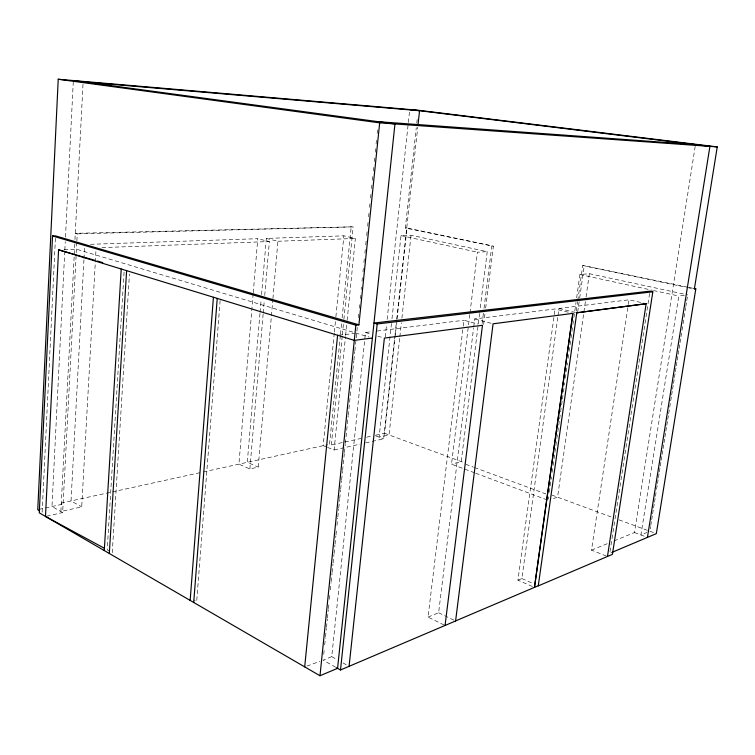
<?xml version="1.0" encoding="UTF-8"?>
<svg xmlns="http://www.w3.org/2000/svg" width="755" height="755" viewBox="0 0 755 755"><rect width="100%" height="100%" fill="white"/><g stroke="black" fill="none" stroke-linecap="round" stroke-linejoin="round"><path stroke-width="0.57" stroke-dasharray="3.77 2.83" d="M55.408 238.25L42.148 512.192L39.515 510.663M64.779 251.17L51.972 506.511L62.656 512.56L76.208 253.822M64.836 249.99L65.251 241.751M65.487 237.051L73.339 80.549M74.82 243.922L60.853 511.55L81.71 506.85L95.979 250.169M74.943 239.609L83.126 81.861M76.208 252.698L76.812 242.081M76.878 240.902L77.246 233.852L75.368 233.323L353.151 226.84L343.884 319.488M83.937 259.777L71.017 500.961L81.71 506.85M83.994 258.597L84.626 246.838M124.075 272.121L107.21 549.8L110.239 551.546M112.259 552.717L129.454 274.018M220.13 300.499L196.678 601.509L194.016 599.97M253.161 293.893L238.92 464.146L249.858 468.968L258.229 467.081L272.819 299.754M253.265 292.723L257.776 238.712L89.458 244.327M259.965 313.438L247.291 462.305L258.229 467.081M260.06 312.268L261.164 299.376M261.56 294.686L266.355 238.42L343.865 235.834L355.369 238.448L347.13 320.262M249.858 468.968L263.118 314.231M263.221 313.061L264.325 300.169M264.731 295.479L269.356 241.553L257.776 238.712M272.923 298.584L277.916 241.251L266.355 238.42M334.276 333.134L323.178 445.667L326.453 446.969M334.389 331.955L335.428 321.413M335.89 316.723L343.865 235.834M340.382 335.352L329.529 444.28L331.322 444.988L360.956 438.457M340.505 334.172L341.675 322.461M342.138 317.78L351.245 226.415M331.322 444.988L342.241 335.909M342.355 334.739L343.761 320.667M327.538 447.394L334.078 449.989L345.488 336.626M345.601 335.456L347.017 321.432M323.744 654.302L324.225 649.593M324.707 644.921L325.424 637.862M325.547 636.729L326.386 628.481M326.509 627.348L327.349 619.1M327.462 617.977L328.312 609.71M328.425 608.606L328.916 603.849M329.388 599.234L329.878 594.459M330.35 589.863L331.077 582.728M331.2 581.558L332.04 573.347M332.153 572.29L333.002 563.966M333.115 562.919L333.965 554.576M334.078 553.547L334.927 545.195M335.031 544.176L335.89 535.805M335.994 534.804L336.494 529.944M336.957 525.433L337.702 518.213M337.815 517.043L338.665 508.823M338.759 507.86L339.627 499.442M339.722 498.489L340.59 490.061M340.684 489.117L341.553 480.671M341.647 479.746L342.515 471.29M342.61 470.374L344.318 453.689M344.44 452.519L345.28 444.308M345.365 443.421L348.168 416.156M348.253 415.307L350.933 389.174M351.018 388.363L351.896 379.784M351.981 378.991L352.859 370.403M352.934 369.62L353.821 361.022M353.897 360.248L354.784 351.632M354.859 350.877L357.313 327M358.276 317.619L358.634 314.099M359.238 308.229L359.597 304.709M360.201 298.848L360.56 295.328M361.164 289.458L361.4 287.117M362.004 281.247L362.362 277.727M362.966 271.866L363.325 268.346M363.929 262.476L364.287 258.965M364.891 253.095L365.25 249.575M365.731 244.884L366.213 240.194M366.694 235.494L367.175 230.803M367.657 226.113L368.015 222.593M368.619 216.732L368.978 213.212M369.582 207.342L369.941 203.822M370.545 197.961L370.903 194.441M371.507 188.571L371.866 185.06M372.347 180.36L372.828 175.67M373.31 170.979L373.668 167.459M374.272 161.598L374.631 158.078M375.235 152.208L375.594 148.688M376.075 143.997L376.556 139.307M377.16 133.437L377.519 129.917M335.645 667.241L323.14 660.153L331.738 656.633L365.486 332.474L371.281 331.756M385.239 336.966L386.626 324.065M387.136 319.384L408.219 123.594M408.342 122.414L409.729 109.522M391.468 323.47L379.133 437.126L389.023 434.927L399.706 338.004M391.977 318.789L401.009 235.598L411.041 235.239L487.23 251.67L479.718 312.315M485.644 308.087L493.374 246.187L405.331 228.019L416.279 127.737M416.788 123.074L417.175 119.573M365.628 442.883L383.663 438.825L394.94 335.701M395.073 334.531L396.224 323.989M396.734 319.299L417.751 127.133M375.735 435.201L384.531 433.266L396.913 320.12M397.045 318.95L407.002 227.972L493.374 246.187M399.839 336.834L401.386 322.819M401.896 318.148L411.041 235.239M444.053 624.97L428.038 617.099L463.089 327.274M463.23 326.113L463.938 320.262L478.047 324.046M474.574 472.8L451.509 464.174L469.865 313.938M470.006 312.768L477.405 252.208L487.23 251.67M428.038 617.099L438.617 612.758L473.555 328.293M473.696 327.123L474.706 318.931L555.038 308.965L571.724 313.042M479.576 313.485L461.23 461.588L451.509 464.174M482.134 323.48L483.445 312.947M484.03 308.276L491.75 246.262M483.606 324.442L485.059 312.768M532.388 586.493L517.93 580.189L555.038 308.965M517.93 580.189L521.865 578.575L557.879 316.628M558.039 315.458L559.002 308.474L629.038 299.792L645.006 303.416M548.347 499.14L548.668 496.809M549.329 492.156L550.961 480.52M551.122 479.349L551.452 477.028M552.113 472.366L552.924 466.552M553.094 465.382L555.708 446.762M555.869 445.601L556.69 439.778M556.85 438.617L557.671 432.794M557.841 431.634L559.474 419.997M559.634 418.827L560.455 413.013M560.616 411.852L561.437 406.03M561.597 404.869L562.258 400.207M562.418 399.046L563.239 393.223M563.4 392.062L564.221 386.239M564.381 385.078L564.712 382.747M565.363 378.095L567.496 362.966M568.147 358.314L568.968 352.491M569.128 351.33L571.752 332.71M571.913 331.539L572.734 325.726M572.894 324.556L573.715 318.742M573.875 317.572L576.008 302.444M576.66 297.791L579.934 274.509L589.353 273.697L687.682 294.894M576.31 311.032L577.632 301.689M577.792 300.518L582.728 265.477L686.588 286.928M577.707 311.994L579.519 299.169M579.68 298.008L584.285 265.354M585.38 301.623L557.558 497.158L550.263 499.602M586.04 296.97L589.353 273.697M606.407 556.048L591.505 550.15L628.16 305.615M628.339 304.454L629.038 299.792M649.593 293.487L609.747 553.311L611.899 552.405M614.06 540.91L634.464 532.549L695.487 144.611M684.351 295.318L678.802 296.017L640.919 534.955L646.875 532.483M650.225 528.915L650.593 526.584M650.782 525.423L651.527 520.761M651.716 519.6L652.462 514.938M652.641 513.777L653.386 509.115M653.575 507.955L654.321 503.302M654.51 502.132L655.255 497.479M655.444 496.309L656.369 490.495M656.557 489.325L657.303 484.672M657.492 483.502L658.237 478.849M658.426 477.689L659.172 473.026M659.351 471.866L660.096 467.203M660.285 466.043L661.031 461.38M661.22 460.22L661.965 455.567M662.154 454.397L662.899 449.744M663.079 448.574L663.824 443.921M664.013 442.76L664.759 438.098M664.947 436.937L665.693 432.275M665.882 431.114L666.627 426.462M666.807 425.291L667.552 420.639M667.741 419.469L668.486 414.816M668.675 413.655L670.534 402.009M670.723 400.839L671.469 396.186M671.657 395.025L672.403 390.363M672.592 389.202L673.337 384.54M673.517 383.38L674.262 378.727M674.451 377.557L675.197 372.904M675.385 371.734L676.131 367.081M676.32 365.92L677.065 361.258M677.244 360.097L677.99 355.435M678.179 354.274L678.924 349.612M679.113 348.451L679.859 343.799M680.047 342.628L680.793 337.976M680.972 336.805L685.634 307.7M685.823 306.539L686.569 301.877M686.748 300.716L687.494 296.064M591.505 550.15L607.615 543.553M306.86 666.089L319.884 661.342M334.078 449.989L359.993 444.157M46.64 516.184L62.656 512.56M38.845 509.408L44.319 508.2M45.413 507.964L63.146 504.057L61.391 503.066L111.268 492.137M366.656 437.202L372.357 435.946M112.419 491.883L202.123 472.215M203.274 471.96L327.406 444.742M377.066 331.039L463.938 320.262M338.721 335.144L354.416 333.531M102.001 247.602L269.356 241.553M277.916 241.251L355.369 238.448M64.137 249.612L76.387 249.169L369.025 337.013M405.331 228.019L407.002 227.972M77.246 233.852L353.151 226.84M688.881 287.41L692.845 288.25M582.728 265.477L686.267 287.344M687.418 287.579L692.373 288.627M401.009 235.598L477.405 252.208M579.934 274.509L652.358 290.269M653.509 290.515L678.802 296.017M559.002 308.474L575.659 312.523M474.706 318.931L492.005 323.517M365.486 332.474L371.045 334.125M377.708 336.117L383.266 337.768M384.531 433.266L465.25 463.07M551.867 495.053L611.399 517.043M619.091 519.884L647.648 530.425M649.847 531.237L656.322 533.634M465.75 464.287L473.432 467.128M474.527 467.534L545.912 493.949M375.537 435.786L383.663 438.825M475.669 473.206L548.177 500.301M634.464 532.549L647.422 537.39M521.865 578.575L533.209 583.492M438.617 612.758L455.586 620.978M331.738 656.633L336.843 659.483M342.959 662.909L349.074 666.335"/><path stroke-width="1.13" d="M612.975 551.952L656.322 533.634L695.808 288.872L694.355 289.052L717.25 146.904L418.185 110.249L58.229 79.247L37.75 509.644L39.515 510.663M58.229 79.247L379.671 122.857L358.899 324.839L55.53 235.9L52.529 235.985L39.269 512.834L319.988 675.753L337.57 668.326L394.959 123.952L73.339 80.549M94.819 260.315L58.569 249.82L45.489 516.448L104.124 548.13M104.275 550.565L121.225 269.007M109.324 553.49L126.623 270.658M190.166 600.414L213.42 297.234M193.705 602.462L217.232 298.404M304.699 666.882L337.598 335.258M319.988 675.753L355.841 325.197L358.899 324.839M336.409 667.675L340.496 669.987L377.179 323.952L652.82 291.789L612.418 554.368L538.258 585.899L576.773 312.796L646.148 303.67L607.464 556.473M349.074 666.335L384.38 338.098L482.473 325.273L445.054 625.461M418.015 124.792L419.553 110.73L83.126 81.861M572.837 313.316L534.455 587.399L572.913 313.372L493.081 323.801L455.586 620.978L340.496 669.987M647.422 537.39L709.917 146.385L409.729 109.522M455.491 620.959L538.362 585.729M576.773 312.796L646.138 303.736M372.394 338.023L354.284 340.363L58.569 249.82M378.368 121.706L695.487 144.611M379.671 122.857L717.25 146.904M693.836 288.457L695.808 288.872M652.82 291.789L649.942 291.156L373.97 323.027L377.179 323.952M97.084 260.966L102.746 262.608M52.529 235.985L355.841 325.197"/></g></svg>
